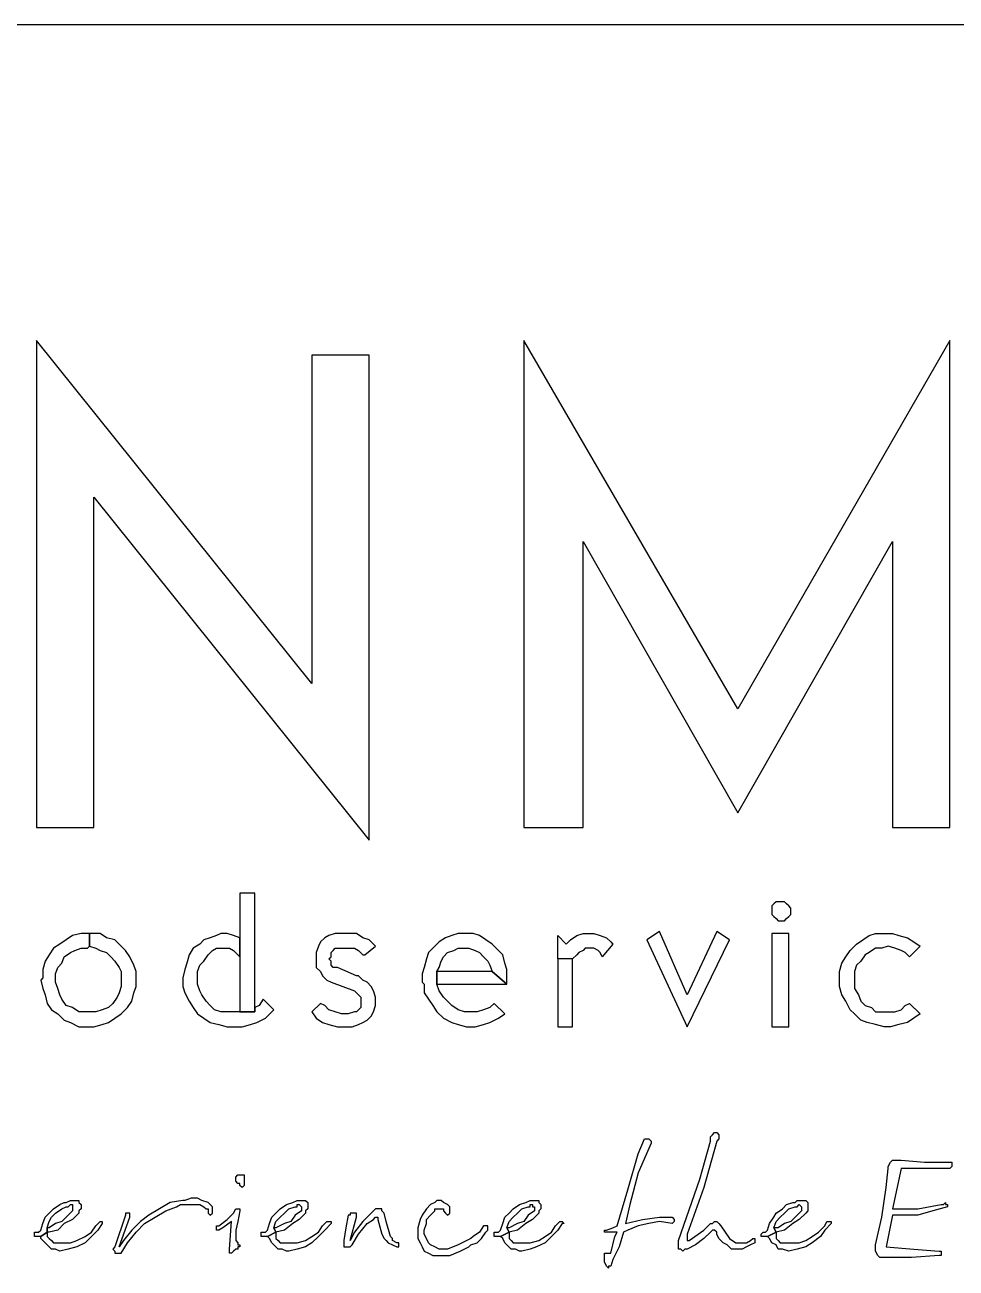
# Model space of a CAD drawing. Header units: metres. Extents: x 14 to 601, y -779 to -12.
# Drawn here: x 145.4 to 198.2, y -82.8 to -12.3 of the extents above; entities that cross this region are included whole.
import ezdxf

# ---------------------------------------------------------------- set-up
doc = ezdxf.new("R2010")
doc.units = ezdxf.units.M

msp = doc.modelspace()

# ---------------------------------------------------------------- linework, layer by layer
for p, q in [((573.76, -12.32), (40.72, -12.32)), ((161.68, -49.64), (146.08, -30.2)), ((146.08, -30.2), (146.08, -57.8)), ((173.68, -30.2), (173.68, -57.8)), ((185.8, -51.08), (173.68, -30.2)), ((197.8, -30.2), (185.8, -51.08)), ((197.8, -57.8), (197.8, -30.2)), ((164.92, -31.04), (161.68, -31.04)), ((161.68, -31.04), (161.68, -49.64)), ((164.92, -58.52), (164.92, -31.04)), ((149.32, -57.8), (149.32, -39.08)), ((149.32, -39.08), (164.92, -58.52)), ((177.04, -57.8), (177.04, -41.6)), ((177.04, -41.6), (185.8, -56.96)), ((185.8, -56.96), (194.56, -41.6)), ((194.56, -41.6), (194.56, -57.8)), ((146.08, -57.8), (149.32, -57.8)), ((173.68, -57.8), (177.04, -57.8)), ((194.56, -57.8), (197.8, -57.8)), ((158.44, -61.52), (157.6, -61.52)), ((157.6, -61.52), (157.6, -68.24)), ((158.44, -68.24), (158.44, -61.52)), ((187.84, -62.12), (187.72, -62.24)), ((187.72, -62.24), (187.72, -62.36)), ((187.72, -62.36), (187.72, -62.6)), ((187.72, -62.6), (187.72, -62.72)), ((187.96, -62), (187.84, -62.12)), ((188.2, -62), (187.96, -62)), ((188.32, -62), (188.2, -62)), ((188.44, -62), (188.32, -62)), ((188.56, -62.12), (188.44, -62)), ((188.68, -62.24), (188.56, -62.12)), ((188.8, -62.36), (188.68, -62.24)), ((188.8, -62.48), (188.8, -62.36)), ((188.8, -62.6), (188.8, -62.48)), ((188.8, -62.72), (188.8, -62.6)), ((187.72, -62.72), (187.84, -62.84)), ((187.84, -62.84), (187.96, -62.96)), ((187.96, -62.96), (188.08, -63.08)), ((188.08, -63.08), (188.2, -63.08)), ((188.2, -63.08), (188.44, -63.08)), ((188.44, -63.08), (188.56, -62.96)), ((188.56, -62.96), (188.68, -62.84)), ((188.68, -62.84), (188.8, -62.72)), ((148.12, -63.92), (147.76, -64.16)), ((148.6, -63.8), (148.12, -63.92)), ((149.08, -63.8), (148.6, -63.8)), ((149.08, -63.8), (149.08, -64.52)), ((149.2, -63.8), (149.08, -63.8)), ((149.08, -63.8), (149.08, -64.52)), ((149.08, -64.52), (149.08, -63.8)), ((149.68, -63.8), (149.2, -63.8)), ((150.04, -64.04), (149.68, -63.8)), ((150.52, -64.16), (150.04, -64.04)), ((155.92, -64.04), (155.56, -64.16)), ((156.28, -63.92), (155.92, -64.04)), ((156.52, -63.8), (156.28, -63.92)), ((156.88, -63.8), (156.52, -63.8)), ((157.24, -63.92), (156.88, -63.8)), ((157.6, -64.04), (157.24, -63.92)), ((157.6, -65.12), (157.6, -64.04)), ((162.4, -64.04), (162.16, -64.28)), ((162.64, -63.92), (162.4, -64.04)), ((163, -63.8), (162.64, -63.92)), ((163.36, -63.8), (163, -63.8)), ((163.72, -63.8), (163.36, -63.8)), ((164.2, -63.8), (163.72, -63.8)), ((164.56, -64.04), (164.2, -63.8)), ((164.92, -64.16), (164.56, -64.04)), ((169.24, -64.04), (168.88, -64.28)), ((169.6, -63.92), (169.24, -64.04)), ((169.96, -63.8), (169.6, -63.92)), ((170.44, -63.8), (169.96, -63.8)), ((170.8, -63.8), (170.44, -63.8)), ((171.16, -63.92), (170.8, -63.8)), ((171.52, -64.16), (171.16, -63.92)), ((175.6, -65.24), (175.6, -63.92)), ((175.6, -63.92), (176.08, -64.4)), ((176.32, -64.16), (176.68, -63.92)), ((176.68, -63.92), (177.04, -63.8)), ((177.04, -63.8), (177.4, -63.8)), ((177.4, -63.8), (177.64, -63.8)), ((177.64, -63.8), (178, -63.92)), ((178, -63.92), (178.36, -64.04)), ((178.36, -64.04), (178.6, -64.28)), ((181.36, -63.68), (180.64, -64.16)), ((182.92, -67.28), (181.36, -63.68)), ((184.6, -63.68), (182.92, -67.28)), ((185.32, -64.16), (184.6, -63.68)), ((188.68, -63.8), (187.72, -63.8)), ((187.72, -63.8), (187.72, -69.08)), ((188.68, -69.08), (188.68, -63.8)), ((192.88, -64.16), (193.24, -63.92)), ((193.24, -63.92), (193.6, -63.8)), ((193.6, -63.8), (194.08, -63.8)), ((194.08, -63.8), (194.56, -63.8)), ((194.56, -63.8), (194.92, -63.92)), ((194.92, -63.92), (195.4, -64.04)), ((195.4, -64.04), (195.76, -64.28)), ((147.04, -64.64), (146.8, -65)), ((147.4, -64.4), (147.04, -64.64)), ((147.76, -64.16), (147.4, -64.4)), ((148, -64.88), (148.24, -64.76)), ((148.24, -64.76), (148.6, -64.64)), ((148.6, -64.64), (148.96, -64.64)), ((148.96, -64.64), (149.08, -64.52)), ((149.08, -64.52), (149.44, -64.64)), ((149.44, -64.64), (149.68, -64.76)), ((149.68, -64.76), (150.04, -64.88)), ((150.76, -64.4), (150.52, -64.16)), ((151.12, -64.76), (150.76, -64.4)), ((151.36, -65.12), (151.12, -64.76)), ((154.96, -64.64), (154.72, -65)), ((155.32, -64.4), (154.96, -64.64)), ((155.56, -64.16), (155.32, -64.4)), ((155.8, -65), (156.04, -64.76)), ((156.04, -64.76), (156.28, -64.64)), ((156.28, -64.64), (156.52, -64.64)), ((156.52, -64.64), (156.76, -64.64)), ((156.76, -64.64), (157, -64.64)), ((157, -64.64), (157.24, -64.76)), ((157.24, -64.76), (157.48, -65)), ((162.04, -64.52), (161.92, -64.88)), ((162.16, -64.28), (162.04, -64.52)), ((162.76, -64.88), (162.88, -64.76)), ((162.88, -64.76), (163, -64.64)), ((163, -64.64), (163.12, -64.64)), ((163.12, -64.64), (163.48, -64.64)), ((163.48, -64.64), (163.72, -64.64)), ((163.72, -64.64), (164.08, -64.64)), ((164.08, -64.64), (164.32, -64.76)), ((164.32, -64.76), (164.56, -65)), ((164.68, -65), (165.28, -64.52)), ((165.28, -64.52), (164.92, -64.16)), ((168.52, -64.64), (168.28, -64.88)), ((168.88, -64.28), (168.52, -64.64)), ((169.36, -64.88), (169.72, -64.76)), ((169.72, -64.76), (169.96, -64.64)), ((169.96, -64.64), (170.32, -64.64)), ((170.32, -64.64), (170.56, -64.64)), ((170.56, -64.64), (170.92, -64.76)), ((170.92, -64.76), (171.16, -64.88)), ((171.88, -64.4), (171.52, -64.16)), ((172.24, -64.76), (171.88, -64.4)), ((172.48, -65), (172.24, -64.76)), ((176.08, -64.4), (176.32, -64.16)), ((177.04, -64.76), (176.8, -64.88)), ((177.16, -64.64), (177.04, -64.76)), ((177.4, -64.64), (177.16, -64.64)), ((177.64, -64.64), (177.4, -64.64)), ((177.88, -64.76), (177.64, -64.64)), ((178, -64.88), (177.88, -64.76)), ((178.72, -64.4), (178.12, -65.12)), ((178.6, -64.28), (178.72, -64.4)), ((180.64, -64.16), (182.92, -69.08)), ((182.92, -69.08), (185.32, -64.16)), ((191.92, -65.12), (192.16, -64.76)), ((192.16, -64.76), (192.52, -64.4)), ((192.52, -64.4), (192.88, -64.16)), ((193.6, -64.64), (193.24, -64.88)), ((193.96, -64.64), (193.6, -64.64)), ((194.32, -64.52), (193.96, -64.64)), ((194.68, -64.64), (194.32, -64.52)), ((195.04, -64.76), (194.68, -64.64)), ((195.28, -64.88), (195.04, -64.76)), ((196.12, -64.52), (195.52, -65.12)), ((195.76, -64.28), (196.12, -64.52)), ((146.56, -65.36), (146.44, -65.84)), ((146.8, -65), (146.56, -65.36)), ((147.28, -65.72), (147.52, -65.48)), ((147.52, -65.48), (147.64, -65.12)), ((147.64, -65.12), (148, -64.88)), ((150.04, -64.88), (150.28, -65.12)), ((150.28, -65.12), (150.52, -65.36)), ((150.52, -65.36), (150.76, -65.72)), ((151.6, -65.6), (151.36, -65.12)), ((154.6, -65.48), (154.48, -65.84)), ((154.72, -65), (154.6, -65.48)), ((155.32, -65.6), (155.56, -65.36)), ((155.56, -65.36), (155.8, -65)), ((157.48, -65), (157.6, -65.12)), ((161.92, -64.88), (161.92, -65.12)), ((161.92, -65.12), (161.92, -65.48)), ((161.92, -65.48), (161.92, -65.72)), ((162.64, -65.24), (162.76, -65.12)), ((162.76, -65.36), (162.64, -65.24)), ((162.76, -65.12), (162.76, -64.88)), ((162.76, -65.6), (162.76, -65.36)), ((164.56, -65), (164.68, -65)), ((168.16, -65.24), (168.04, -65.72)), ((168.28, -64.88), (168.16, -65.24)), ((168.88, -65.72), (169, -65.36)), ((169, -65.36), (169.12, -65.12)), ((169.12, -65.12), (169.36, -64.88)), ((171.16, -64.88), (171.4, -65.12)), ((171.4, -65.12), (171.64, -65.36)), ((171.64, -65.36), (171.76, -65.6)), ((172.6, -65.48), (172.48, -65)), ((172.72, -65.84), (172.6, -65.48)), ((176.44, -65.24), (175.6, -65.24)), ((175.6, -65.24), (175.6, -69.08)), ((176.44, -65.24), (175.6, -65.24)), ((176.68, -65), (176.44, -65.24)), ((176.44, -69.08), (176.44, -65.24)), ((176.8, -64.88), (176.68, -65)), ((178.12, -65.12), (178, -64.88)), ((191.56, -65.96), (191.68, -65.48)), ((191.68, -65.48), (191.92, -65.12)), ((192.76, -65.36), (192.52, -65.6)), ((193, -65), (192.76, -65.36)), ((193.24, -64.88), (193, -65)), ((195.52, -65.12), (195.28, -64.88)), ((146.44, -65.84), (146.44, -66.32)), ((147.16, -66.08), (147.28, -65.72)), ((147.16, -66.44), (147.16, -66.08)), ((150.76, -65.72), (150.88, -65.96)), ((150.88, -65.96), (150.88, -66.32)), ((151.72, -65.96), (151.6, -65.6)), ((151.72, -66.44), (151.72, -65.96)), ((154.48, -65.84), (154.36, -66.32)), ((155.2, -65.96), (155.32, -65.6)), ((155.2, -66.32), (155.2, -65.96)), ((161.92, -65.72), (162.16, -65.96)), ((162.16, -65.96), (162.28, -66.2)), ((162.28, -66.2), (162.52, -66.44)), ((162.88, -65.72), (162.76, -65.6)), ((163.12, -65.72), (162.88, -65.72)), ((164.2, -66.2), (163.12, -65.72)), ((164.32, -66.2), (164.2, -66.2)), ((164.56, -66.44), (164.32, -66.2)), ((168.04, -65.72), (167.92, -66.08)), ((167.92, -66.08), (167.92, -66.56)), ((168.76, -65.96), (168.88, -65.72)), ((171.88, -65.96), (168.76, -65.96)), ((168.76, -65.96), (168.76, -66.68)), ((168.76, -66.68), (168.76, -65.96)), ((171.76, -65.6), (171.88, -65.96)), ((172.72, -66.68), (171.88, -65.96)), ((171.88, -65.96), (172.72, -66.68)), ((172.72, -66.2), (172.72, -65.84)), ((172.72, -66.68), (172.72, -66.2)), ((191.56, -66.44), (191.56, -65.96)), ((192.52, -65.6), (192.4, -65.96)), ((192.4, -65.96), (192.4, -66.32)), ((146.44, -66.32), (146.32, -66.44)), ((146.32, -66.44), (146.44, -66.92)), ((147.16, -66.56), (147.16, -66.44)), ((147.28, -66.92), (147.16, -66.56)), ((150.88, -66.8), (150.76, -67.16)), ((150.88, -66.32), (150.88, -66.44)), ((150.88, -66.44), (150.88, -66.8)), ((151.6, -67.16), (151.72, -66.8)), ((151.72, -66.8), (151.72, -66.44)), ((154.36, -66.32), (154.36, -66.8)), ((154.36, -66.8), (154.48, -67.16)), ((155.2, -66.68), (155.2, -66.32)), ((155.32, -67.04), (155.2, -66.68)), ((162.52, -66.44), (162.76, -66.56)), ((162.76, -66.56), (164.08, -67.04)), ((164.8, -66.56), (164.56, -66.44)), ((165.04, -66.8), (164.8, -66.56)), ((165.16, -67.04), (165.04, -66.8)), ((167.92, -66.56), (168.04, -66.68)), ((168.04, -66.68), (168.04, -67.16)), ((168.76, -66.68), (172.72, -66.68)), ((168.88, -67.04), (168.76, -66.68)), ((191.56, -66.8), (191.56, -66.44)), ((191.68, -67.28), (191.56, -66.8)), ((192.4, -66.32), (192.4, -66.68)), ((192.4, -66.68), (192.4, -66.92)), ((146.44, -66.92), (146.56, -67.28)), ((146.56, -67.28), (146.68, -67.76)), ((147.4, -67.28), (147.28, -66.92)), ((147.52, -67.52), (147.4, -67.28)), ((147.76, -67.88), (147.52, -67.52)), ((150.64, -67.4), (150.4, -67.76)), ((150.76, -67.16), (150.64, -67.4)), ((151.48, -67.64), (151.6, -67.16)), ((154.48, -67.16), (154.72, -67.64)), ((155.44, -67.28), (155.32, -67.04)), ((155.68, -67.64), (155.44, -67.28)), ((158.92, -67.52), (158.68, -67.88)), ((159.52, -68.12), (158.92, -67.52)), ((164.08, -67.04), (164.2, -67.16)), ((164.2, -67.16), (164.32, -67.28)), ((164.32, -67.28), (164.44, -67.4)), ((164.44, -67.4), (164.44, -67.64)), ((165.28, -67.4), (165.16, -67.04)), ((165.28, -67.64), (165.28, -67.4)), ((168.04, -67.16), (168.28, -67.52)), ((168.28, -67.52), (168.52, -67.88)), ((169.12, -67.4), (168.88, -67.04)), ((169.36, -67.64), (169.12, -67.4)), ((191.92, -67.64), (191.68, -67.28)), ((192.4, -66.92), (192.64, -67.28)), ((192.64, -67.28), (192.76, -67.64)), ((146.68, -67.76), (146.92, -68.12)), ((146.92, -68.12), (147.28, -68.36)), ((148.12, -68), (147.76, -67.88)), ((148.48, -68.24), (148.12, -68)), ((148.72, -68.24), (148.48, -68.24)), ((149.08, -68.24), (148.72, -68.24)), ((149.44, -68.24), (149.08, -68.24)), ((149.8, -68.12), (149.44, -68.24)), ((150.16, -68), (149.8, -68.12)), ((150.4, -67.76), (150.16, -68)), ((150.88, -68.36), (151.24, -68)), ((151.24, -68), (151.48, -67.64)), ((154.72, -67.64), (154.96, -68)), ((154.96, -68), (155.2, -68.36)), ((155.92, -67.88), (155.68, -67.64)), ((156.16, -68.12), (155.92, -67.88)), ((156.52, -68.24), (156.16, -68.12)), ((156.88, -68.24), (156.52, -68.24)), ((157.24, -68.24), (156.88, -68.24)), ((157.6, -68.24), (157.24, -68.24)), ((157.6, -68.24), (158.44, -68.24)), ((158.44, -68.24), (157.6, -68.24)), ((158.68, -67.88), (158.44, -68)), ((158.44, -68), (158.44, -68.24)), ((159.04, -68.6), (159.4, -68.24)), ((159.4, -68.24), (159.52, -68.12)), ((162.16, -67.76), (161.68, -68.24)), ((161.68, -68.24), (161.92, -68.6)), ((162.4, -67.88), (162.16, -67.76)), ((162.64, -68.12), (162.4, -67.88)), ((163, -68.24), (162.64, -68.12)), ((163.36, -68.36), (163, -68.24)), ((164.08, -68.24), (163.72, -68.36)), ((164.2, -68.24), (164.08, -68.24)), ((164.32, -68.12), (164.2, -68.24)), ((164.44, -68), (164.32, -68.12)), ((164.44, -67.64), (164.44, -67.76)), ((164.44, -67.76), (164.44, -68)), ((165.04, -68.48), (165.16, -68.24)), ((165.16, -68.24), (165.28, -67.88)), ((165.28, -67.88), (165.28, -67.64)), ((168.52, -67.88), (168.76, -68.24)), ((168.76, -68.24), (169.12, -68.6)), ((169.6, -67.88), (169.36, -67.64)), ((169.96, -68.12), (169.6, -67.88)), ((170.32, -68.24), (169.96, -68.12)), ((170.68, -68.24), (170.32, -68.24)), ((171.04, -68.24), (170.68, -68.24)), ((171.4, -68.12), (171.04, -68.24)), ((171.76, -68), (171.4, -68.12)), ((172, -67.76), (171.76, -68)), ((172.6, -68.36), (172, -67.76)), ((192.16, -68.12), (191.92, -67.64)), ((192.4, -68.36), (192.16, -68.12)), ((192.76, -67.64), (193, -67.88)), ((193, -67.88), (193.36, -68)), ((193.36, -68), (193.6, -68.24)), ((193.6, -68.24), (193.96, -68.24)), ((193.96, -68.24), (194.32, -68.24)), ((194.32, -68.24), (194.68, -68.24)), ((194.68, -68.24), (195.04, -68.12)), ((195.04, -68.12), (195.28, -67.88)), ((195.28, -67.88), (195.52, -67.76)), ((195.52, -67.76), (196.12, -68.36)), ((147.28, -68.36), (147.64, -68.72)), ((147.64, -68.72), (148, -68.84)), ((148, -68.84), (148.48, -69.08)), ((149.32, -69.08), (149.8, -68.96)), ((149.8, -68.96), (150.16, -68.84)), ((150.16, -68.84), (150.52, -68.6)), ((150.52, -68.6), (150.88, -68.36)), ((155.2, -68.36), (155.56, -68.6)), ((155.56, -68.6), (155.92, -68.84)), ((155.92, -68.84), (156.4, -68.96)), ((156.4, -68.96), (156.88, -69.08)), ((157.72, -69.08), (158.2, -68.96)), ((158.2, -68.96), (158.56, -68.84)), ((158.56, -68.84), (159.04, -68.6)), ((161.92, -68.6), (162.28, -68.84)), ((162.28, -68.84), (162.64, -68.96)), ((162.64, -68.96), (163.12, -69.08)), ((163.72, -68.36), (163.36, -68.36)), ((163.96, -69.08), (164.32, -68.96)), ((164.32, -68.96), (164.56, -68.84)), ((164.56, -68.84), (164.8, -68.72)), ((164.8, -68.72), (165.04, -68.48)), ((169.12, -68.6), (169.6, -68.84)), ((169.6, -68.84), (169.96, -68.96)), ((169.96, -68.96), (170.44, -69.08)), ((170.92, -69.08), (171.4, -68.96)), ((171.4, -68.96), (171.76, -68.84)), ((171.76, -68.84), (172.24, -68.6)), ((172.24, -68.6), (172.6, -68.36)), ((192.76, -68.72), (192.4, -68.36)), ((193.12, -68.84), (192.76, -68.72)), ((193.6, -68.96), (193.12, -68.84)), ((194.08, -69.08), (193.6, -68.96)), ((194.92, -68.96), (194.44, -69.08)), ((195.4, -68.84), (194.92, -68.96)), ((195.76, -68.6), (195.4, -68.84)), ((196.12, -68.36), (195.76, -68.6)), ((148.48, -69.08), (148.84, -69.08)), ((148.84, -69.08), (149.32, -69.08)), ((156.88, -69.08), (157.24, -69.08)), ((157.24, -69.08), (157.72, -69.08)), ((163.12, -69.08), (163.24, -69.08)), ((163.24, -69.08), (163.96, -69.08)), ((170.44, -69.08), (170.92, -69.08)), ((175.6, -69.08), (176.44, -69.08)), ((187.72, -69.08), (188.68, -69.08)), ((194.44, -69.08), (194.08, -69.08)), ((184.24, -75.32), (184.36, -75.2)), ((184.24, -75.56), (184.24, -75.32)), ((184.36, -75.2), (184.48, -75.08)), ((184.48, -75.08), (184.6, -75.08)), ((184.6, -75.08), (184.72, -75.2)), ((184.72, -75.2), (184.72, -75.32)), ((184.72, -75.32), (184.72, -75.44)), ((180.16, -76.28), (180.52, -75.44)), ((180.88, -75.68), (180.16, -77.36)), ((180.52, -75.44), (180.64, -75.44)), ((180.64, -75.44), (180.76, -75.44)), ((180.76, -75.44), (180.88, -75.56)), ((180.88, -75.56), (180.88, -75.68)), ((183.64, -77.72), (184.24, -75.56)), ((184.6, -75.56), (183.88, -78.2)), ((184.72, -75.44), (184.6, -75.56)), ((179.56, -78.32), (180.16, -76.28)), ((194.32, -77), (194.44, -76.76)), ((194.44, -76.76), (194.56, -76.64)), ((194.56, -76.64), (194.68, -76.64)), ((194.68, -76.64), (194.8, -76.64)), ((194.8, -76.64), (195.04, -76.64)), ((195.04, -76.64), (196.36, -76.76)), ((196.36, -76.76), (197.68, -76.76)), ((197.68, -76.76), (197.8, -76.76)), ((197.8, -76.76), (197.92, -76.76)), ((197.92, -76.76), (197.92, -76.88)), ((157.36, -77.6), (157.48, -77.48)), ((157.48, -77.48), (157.6, -77.48)), ((157.6, -77.48), (157.72, -77.48)), ((157.72, -77.48), (157.84, -77.48)), ((157.84, -77.48), (157.84, -77.6)), ((180.16, -77.36), (179.68, -79.16)), ((194.2, -78.2), (194.32, -77.12)), ((194.32, -77.12), (194.32, -77)), ((195.04, -77.12), (194.56, -79.4)), ((196.36, -77.12), (195.04, -77.12)), ((197.68, -77.12), (196.36, -77.12)), ((197.8, -77.12), (197.68, -77.12)), ((197.92, -77), (197.8, -77.12)), ((197.92, -76.88), (197.92, -77)), ((157.36, -77.72), (157.36, -77.6)), ((157.36, -77.84), (157.36, -77.72)), ((157.48, -77.96), (157.36, -77.84)), ((157.6, -77.96), (157.48, -77.96)), ((157.6, -78.08), (157.6, -77.96)), ((157.72, -78.2), (157.6, -78.08)), ((157.84, -78.08), (157.72, -78.2)), ((157.84, -77.6), (157.84, -77.72)), ((157.84, -77.72), (157.84, -77.96)), ((157.84, -77.96), (157.84, -78.08)), ((182.44, -81.2), (183.64, -77.72)), ((154.84, -78.8), (154.48, -78.92)), ((155.2, -78.8), (154.84, -78.8)), ((155.44, -78.92), (155.2, -78.8)), ((178.96, -80.36), (179.56, -78.32)), ((183.88, -78.2), (182.92, -80.84)), ((193.96, -79.88), (194.2, -78.2)), ((146.8, -79.64), (147.04, -79.4)), ((147.04, -79.4), (147.4, -79.16)), ((147.16, -79.64), (147.52, -79.4)), ((147.4, -79.16), (147.64, -79.04)), ((147.52, -79.4), (147.76, -79.28)), ((147.64, -79.04), (147.76, -79.04)), ((147.76, -79.04), (148, -78.92)), ((147.76, -79.28), (147.88, -79.28)), ((147.88, -79.28), (148, -79.16)), ((148.12, -79.52), (147.88, -79.76)), ((148, -78.92), (148.24, -78.92)), ((148, -79.16), (148.12, -79.16)), ((148.12, -79.16), (148.12, -79.28)), ((148.12, -79.28), (148.12, -79.4)), ((148.12, -79.4), (148.12, -79.52)), ((148.24, -78.92), (148.48, -78.92)), ((148.48, -78.92), (148.48, -79.04)), ((148.48, -79.04), (148.6, -79.16)), ((148.6, -79.4), (148.48, -79.52)), ((148.48, -79.52), (148.48, -79.64)), ((148.6, -79.16), (148.6, -79.28)), ((148.6, -79.28), (148.6, -79.4)), ((153.04, -79.4), (152.44, -79.76)), ((152.8, -79.88), (153.4, -79.52)), ((153.64, -79.04), (153.04, -79.4)), ((153.4, -79.52), (154, -79.28)), ((154.36, -78.92), (153.64, -79.04)), ((154, -79.28), (154.24, -79.16)), ((154.24, -79.16), (154.6, -79.16)), ((154.48, -78.92), (154.36, -78.92)), ((154.6, -79.16), (154.96, -79.16)), ((154.96, -79.16), (155.32, -79.16)), ((155.32, -79.16), (155.56, -79.28)), ((155.8, -79.04), (155.44, -78.92)), ((155.56, -79.28), (155.68, -79.4)), ((155.68, -79.4), (155.8, -79.4)), ((155.92, -79.16), (155.8, -79.04)), ((155.8, -79.4), (155.8, -79.52)), ((155.8, -79.52), (155.8, -79.64)), ((156.04, -79.28), (155.92, -79.16)), ((156.04, -79.4), (156.04, -79.28)), ((156.04, -79.64), (156.04, -79.4)), ((157.24, -79.64), (157.36, -79.4)), ((157.36, -79.4), (157.48, -79.4)), ((157.48, -79.4), (157.6, -79.4)), ((157.6, -79.52), (157.48, -80.12)), ((157.6, -79.4), (157.6, -79.52)), ((159.64, -79.64), (159.88, -79.4)), ((159.88, -79.4), (160.24, -79.16)), ((160.12, -79.64), (160.36, -79.4)), ((160.24, -79.16), (160.6, -79.04)), ((160.36, -79.4), (160.72, -79.28)), ((160.6, -79.04), (160.84, -78.92)), ((160.72, -79.28), (160.84, -79.28)), ((161.08, -79.52), (160.72, -79.76)), ((160.84, -78.92), (161.08, -78.92)), ((160.84, -79.28), (160.84, -79.16)), ((160.84, -79.16), (160.96, -79.16)), ((160.96, -79.16), (161.08, -79.28)), ((161.08, -78.92), (161.32, -78.92)), ((161.08, -79.28), (161.08, -79.4)), ((161.08, -79.4), (161.08, -79.52)), ((161.32, -78.92), (161.44, -79.04)), ((161.44, -79.4), (161.32, -79.52)), ((161.32, -79.52), (161.32, -79.64)), ((161.44, -79.04), (161.44, -79.16)), ((161.44, -79.16), (161.44, -79.28)), ((161.44, -79.28), (161.44, -79.4)), ((165.16, -79.52), (164.56, -80.12)), ((165.28, -79.4), (165.16, -79.52)), ((165.4, -79.4), (165.28, -79.4)), ((165.52, -79.4), (165.4, -79.4)), ((165.64, -79.4), (165.52, -79.4)), ((165.64, -79.52), (165.64, -79.4)), ((165.76, -79.64), (165.64, -79.52)), ((168.16, -79.4), (167.92, -79.76)), ((168.4, -79.16), (168.16, -79.4)), ((168.64, -79.04), (168.4, -79.16)), ((168.4, -79.76), (168.64, -79.52)), ((168.76, -78.92), (168.64, -79.04)), ((168.64, -79.52), (168.64, -79.4)), ((168.64, -79.4), (168.76, -79.4)), ((169, -78.92), (168.76, -78.92)), ((168.76, -79.4), (168.88, -79.4)), ((168.88, -79.4), (169, -79.4)), ((169.12, -79.04), (169, -78.92)), ((169, -79.4), (169.12, -79.4)), ((169.36, -79.16), (169.12, -79.04)), ((169.12, -79.4), (169.12, -79.52)), ((169.12, -79.52), (169.24, -79.64)), ((169.48, -79.28), (169.36, -79.16)), ((169.48, -79.4), (169.48, -79.28)), ((169.48, -79.52), (169.48, -79.4)), ((169.48, -79.64), (169.48, -79.52)), ((172.84, -79.64), (173.08, -79.4)), ((173.08, -79.4), (173.44, -79.16)), ((173.32, -79.64), (173.56, -79.4)), ((173.44, -79.16), (173.8, -79.04)), ((173.56, -79.4), (173.92, -79.28)), ((173.8, -79.04), (174.04, -78.92)), ((173.92, -79.28), (174.04, -79.28)), ((174.28, -79.52), (173.92, -79.76)), ((174.04, -78.92), (174.28, -78.92)), ((174.04, -79.28), (174.04, -79.16)), ((174.04, -79.16), (174.16, -79.16)), ((174.16, -79.16), (174.16, -79.28)), ((174.16, -79.28), (174.28, -79.28)), ((174.28, -78.92), (174.52, -78.92)), ((174.28, -79.28), (174.28, -79.4)), ((174.28, -79.4), (174.28, -79.52)), ((174.52, -78.92), (174.52, -79.04)), ((174.52, -79.04), (174.64, -79.16)), ((174.64, -79.4), (174.52, -79.52)), ((174.52, -79.52), (174.52, -79.64)), ((174.64, -79.16), (174.64, -79.28)), ((174.64, -79.28), (174.64, -79.4)), ((179.68, -79.16), (179.44, -80.24)), ((187.96, -79.64), (188.32, -79.4)), ((188.32, -79.4), (188.56, -79.16)), ((188.44, -79.64), (188.68, -79.4)), ((188.56, -79.16), (188.92, -79.04)), ((188.68, -79.4), (189.04, -79.28)), ((188.92, -79.04), (189.04, -79.04)), ((189.04, -79.04), (189.16, -78.92)), ((189.04, -79.28), (189.16, -79.28)), ((189.16, -78.92), (189.4, -78.92)), ((189.16, -79.28), (189.28, -79.16)), ((189.4, -79.52), (189.16, -79.76)), ((189.28, -79.16), (189.4, -79.28)), ((189.4, -78.92), (189.64, -78.92)), ((189.4, -79.28), (189.4, -79.4)), ((189.4, -79.4), (189.4, -79.52)), ((189.64, -78.92), (189.76, -79.04)), ((189.76, -79.52), (189.64, -79.64)), ((189.76, -79.04), (189.76, -79.16)), ((189.76, -79.16), (189.76, -79.28)), ((189.76, -79.28), (189.76, -79.4)), ((189.76, -79.4), (189.76, -79.52)), ((194.56, -79.4), (196, -79.4)), ((196, -79.4), (197.32, -79.16)), ((196.84, -79.52), (196, -79.76)), ((197.68, -79.28), (196.84, -79.52)), ((197.32, -79.16), (197.44, -79.16)), ((197.44, -79.16), (197.56, -79.04)), ((197.56, -79.04), (197.56, -79.16)), ((197.56, -79.16), (197.68, -79.16)), ((197.68, -79.16), (197.68, -79.28)), ((146.32, -80.6), (146.44, -80.24)), ((146.44, -80.24), (146.56, -79.88)), ((146.56, -79.88), (146.8, -79.64)), ((146.68, -80.48), (146.8, -80.12)), ((146.8, -80.12), (146.92, -79.88)), ((147.16, -80.24), (146.8, -80.48)), ((146.92, -79.88), (147.16, -79.64)), ((147.52, -80.12), (147.16, -80.24)), ((147.64, -80.24), (147.28, -80.6)), ((147.88, -79.76), (147.52, -80.12)), ((148.12, -80), (147.64, -80.24)), ((148.48, -79.64), (148.12, -80)), ((149.44, -80.36), (149.68, -80.12)), ((149.8, -80.24), (149.56, -80.6)), ((149.68, -80.12), (149.8, -80.12)), ((149.8, -80.12), (149.8, -80.24)), ((151.12, -79.76), (150.52, -81.56)), ((150.76, -81.56), (151.36, -79.88)), ((151.24, -79.64), (151.12, -79.64)), ((151.12, -79.64), (151.12, -79.76)), ((151.36, -79.64), (151.24, -79.64)), ((151.36, -79.76), (151.36, -79.64)), ((151.36, -79.88), (151.36, -79.76)), ((151.96, -80.12), (151.48, -80.6)), ((151.72, -80.72), (152.2, -80.24)), ((152.44, -79.76), (151.96, -80.12)), ((152.2, -80.24), (152.8, -79.88)), ((155.8, -79.64), (155.92, -79.76)), ((155.92, -79.76), (156.04, -79.64)), ((156.4, -80.36), (156.88, -80)), ((157.12, -80.12), (156.64, -80.48)), ((156.88, -80), (157.24, -79.64)), ((157, -81.68), (157.12, -80.12)), ((157.48, -80.12), (157.36, -80.6)), ((159.16, -80.6), (159.28, -80.24)), ((159.28, -80.24), (159.4, -79.88)), ((159.4, -79.88), (159.64, -79.64)), ((159.52, -80.48), (159.64, -80.12)), ((159.64, -80.12), (159.88, -79.88)), ((160.12, -80.24), (159.64, -80.48)), ((159.88, -79.88), (160.12, -79.64)), ((160.48, -80.12), (160.12, -80.24)), ((160.6, -80.24), (160.12, -80.6)), ((160.72, -79.76), (160.48, -80.12)), ((160.96, -80), (160.6, -80.24)), ((161.32, -79.64), (160.96, -80)), ((162.28, -80.36), (162.52, -80.12)), ((162.76, -80.24), (162.4, -80.6)), ((162.52, -80.12), (162.64, -80.12)), ((162.64, -80.12), (162.76, -80.12)), ((162.76, -80.12), (162.76, -80.24)), ((163.72, -79.76), (163.6, -80.48)), ((163.84, -79.76), (163.72, -79.76)), ((163.96, -79.64), (163.84, -79.64)), ((163.84, -79.64), (163.84, -79.76)), ((163.84, -81.2), (164.2, -79.88)), ((164.08, -79.64), (163.96, -79.64)), ((164.2, -79.64), (164.08, -79.64)), ((164.56, -80.12), (164.08, -80.72)), ((164.2, -79.76), (164.2, -79.64)), ((164.2, -79.88), (164.2, -79.76)), ((164.32, -80.84), (164.8, -80.24)), ((164.8, -80.24), (165.16, -80)), ((165.16, -80), (165.28, -79.88)), ((165.28, -79.88), (165.4, -79.88)), ((165.4, -79.88), (165.4, -80)), ((165.4, -80), (165.64, -80.84)), ((165.88, -80.12), (165.76, -79.64)), ((166.12, -80.96), (165.88, -80.12)), ((167.8, -80), (167.68, -80.48)), ((167.92, -79.76), (167.8, -80)), ((168.04, -80.6), (168.16, -80.24)), ((168.16, -80), (168.4, -79.76)), ((168.16, -80.24), (168.16, -80)), ((169.24, -79.64), (169.36, -79.76)), ((169.36, -79.76), (169.48, -79.64)), ((172.36, -80.6), (172.48, -80.24)), ((172.48, -80.24), (172.6, -79.88)), ((172.6, -79.88), (172.84, -79.64)), ((172.72, -80.48), (172.84, -80.12)), ((172.84, -80.12), (173.08, -79.88)), ((173.32, -80.24), (172.84, -80.48)), ((173.08, -79.88), (173.32, -79.64)), ((173.68, -80.12), (173.32, -80.24)), ((173.8, -80.24), (173.32, -80.6)), ((173.92, -79.76), (173.68, -80.12)), ((174.16, -80), (173.8, -80.24)), ((174.52, -79.64), (174.16, -80)), ((175.48, -80.36), (175.72, -80.12)), ((175.84, -80.24), (175.6, -80.6)), ((175.72, -80.12), (175.84, -80.12)), ((175.84, -80.12), (175.96, -80.24)), ((175.96, -80.24), (175.84, -80.24)), ((179.44, -80.24), (180.4, -80)), ((180.76, -80.24), (180.16, -80.36)), ((180.4, -80), (181.36, -79.88)), ((181.36, -80.12), (180.76, -80.24)), ((181.36, -79.88), (182.08, -79.88)), ((182.08, -80.24), (181.36, -80.12)), ((182.08, -79.88), (182.2, -80)), ((182.2, -80.12), (182.08, -80.24)), ((182.2, -80), (182.2, -80.12)), ((184.12, -80.36), (184.24, -80.24)), ((184.24, -80.24), (184.36, -80.24)), ((184.36, -80.24), (184.48, -80.12)), ((184.48, -80.12), (184.6, -80.12)), ((184.6, -80.12), (184.72, -80.24)), ((184.72, -80.24), (184.84, -80.36)), ((187.48, -80.6), (187.6, -80.24)), ((187.6, -80.24), (187.84, -79.88)), ((187.84, -79.88), (187.96, -79.64)), ((187.84, -80.48), (187.96, -80.12)), ((187.96, -80.12), (188.2, -79.88)), ((188.44, -80.24), (188.08, -80.48)), ((188.2, -79.88), (188.44, -79.64)), ((188.8, -80.12), (188.44, -80.24)), ((188.92, -80.24), (188.44, -80.6)), ((189.16, -79.76), (188.8, -80.12)), ((189.28, -80), (188.92, -80.24)), ((189.64, -79.64), (189.28, -80)), ((190.72, -80.36), (190.84, -80.12)), ((191.08, -80.24), (190.72, -80.6)), ((190.84, -80.12), (190.96, -80.12)), ((190.96, -80.12), (191.08, -80.12)), ((191.08, -80.12), (191.08, -80.24)), ((193.6, -81.44), (193.96, -79.88)), ((194.56, -79.76), (194.2, -81.56)), ((195.28, -79.76), (194.56, -79.76)), ((196, -79.76), (195.28, -79.76)), ((145.96, -80.84), (145.96, -80.72)), ((145.96, -80.72), (146.08, -80.72)), ((145.96, -80.96), (145.96, -80.84)), ((146.08, -80.96), (145.96, -80.96)), ((146.08, -80.72), (146.2, -80.72)), ((146.2, -80.96), (146.08, -80.96)), ((146.2, -80.72), (146.32, -80.6)), ((146.32, -80.96), (146.2, -80.96)), ((146.32, -80.96), (146.68, -80.72)), ((146.68, -80.72), (146.32, -80.96)), ((146.32, -81.08), (146.32, -80.96)), ((146.68, -80.72), (146.68, -80.48)), ((146.68, -80.48), (146.68, -80.72)), ((146.8, -80.48), (146.68, -80.48)), ((146.8, -80.72), (146.68, -80.72)), ((146.68, -80.72), (146.68, -80.96)), ((146.68, -80.96), (146.8, -81.08)), ((147.28, -80.6), (146.8, -80.72)), ((148.36, -81.2), (148.84, -80.96)), ((148.84, -80.96), (149.2, -80.72)), ((149.2, -80.96), (148.84, -81.32)), ((149.2, -80.72), (149.44, -80.36)), ((149.56, -80.6), (149.2, -80.96)), ((151.48, -80.6), (151, -81.2)), ((151.24, -81.32), (151.72, -80.72)), ((156.28, -80.48), (156.28, -80.36)), ((156.28, -80.36), (156.4, -80.36)), ((156.28, -80.6), (156.28, -80.48)), ((156.4, -80.6), (156.28, -80.6)), ((156.64, -80.48), (156.4, -80.6)), ((157.36, -80.6), (157.36, -81.2)), ((158.8, -80.84), (158.8, -80.72)), ((158.8, -80.72), (158.92, -80.72)), ((158.8, -80.96), (158.8, -80.84)), ((158.92, -80.96), (158.8, -80.96)), ((158.92, -80.72), (159.04, -80.72)), ((159.04, -80.96), (158.92, -80.96)), ((159.04, -80.72), (159.16, -80.6)), ((159.16, -80.96), (159.04, -80.96)), ((159.16, -80.96), (159.64, -80.72)), ((159.64, -80.72), (159.16, -80.96)), ((159.28, -81.08), (159.16, -80.96)), ((159.64, -80.72), (159.52, -80.48)), ((159.52, -80.48), (159.64, -80.72)), ((159.64, -80.48), (159.52, -80.48)), ((160.12, -80.6), (159.64, -80.72)), ((159.64, -80.72), (159.64, -80.96)), ((159.64, -80.96), (159.64, -81.08)), ((161.32, -81.2), (161.68, -80.96)), ((161.68, -80.96), (162.04, -80.72)), ((162.04, -80.96), (161.68, -81.32)), ((162.04, -80.72), (162.28, -80.36)), ((162.4, -80.6), (162.04, -80.96)), ((163.6, -80.48), (163.48, -81.2)), ((164.08, -80.72), (163.84, -81.2)), ((163.96, -81.44), (164.32, -80.84)), ((165.64, -80.84), (165.76, -81.08)), ((166.24, -81.08), (166.12, -80.96)), ((167.68, -80.48), (167.68, -80.84)), ((167.68, -80.84), (167.68, -81.08)), ((168.04, -80.84), (168.04, -80.6)), ((168.16, -81.08), (168.04, -80.84)), ((170.8, -80.96), (170.68, -81.08)), ((171.16, -80.72), (170.8, -80.96)), ((171.4, -80.36), (171.16, -80.72)), ((171.28, -81.08), (171.52, -80.72)), ((171.52, -80.36), (171.4, -80.36)), ((171.64, -80.36), (171.52, -80.36)), ((171.52, -80.72), (171.64, -80.6)), ((171.64, -80.48), (171.64, -80.36)), ((171.64, -80.6), (171.64, -80.48)), ((172, -80.84), (172, -80.72)), ((172, -80.72), (172.12, -80.72)), ((172, -80.96), (172, -80.84)), ((172.12, -80.96), (172, -80.96)), ((172.12, -80.72), (172.24, -80.72)), ((172.24, -80.96), (172.12, -80.96)), ((172.24, -80.72), (172.36, -80.6)), ((172.36, -80.96), (172.24, -80.96)), ((172.36, -80.96), (172.84, -80.72)), ((172.84, -80.72), (172.36, -80.96)), ((172.48, -81.08), (172.36, -80.96)), ((172.84, -80.72), (172.72, -80.48)), ((172.72, -80.48), (172.84, -80.72)), ((172.84, -80.48), (172.72, -80.48)), ((173.32, -80.6), (172.84, -80.72)), ((172.84, -80.72), (172.84, -80.96)), ((172.84, -80.96), (172.84, -81.08)), ((174.52, -81.2), (174.88, -80.96)), ((174.88, -80.96), (175.24, -80.72)), ((175.24, -80.96), (174.88, -81.32)), ((175.24, -80.72), (175.48, -80.36)), ((175.6, -80.6), (175.24, -80.96)), ((178.24, -80.72), (178.24, -80.6)), ((178.24, -80.6), (178.36, -80.6)), ((178.36, -80.72), (178.24, -80.72)), ((178.36, -80.6), (178.72, -80.48)), ((178.6, -80.72), (178.36, -80.72)), ((178.96, -80.72), (178.6, -80.72)), ((178.72, -80.48), (178.96, -80.36)), ((178.72, -81.44), (178.84, -80.96)), ((178.84, -80.96), (178.96, -80.72)), ((179.32, -80.72), (179.08, -81.56)), ((179.56, -80.6), (179.32, -80.72)), ((180.16, -80.36), (179.56, -80.6)), ((182.92, -80.84), (182.92, -81.08)), ((183.04, -81.2), (183.88, -80.6)), ((183.88, -80.6), (184.12, -80.36)), ((184.24, -80.72), (183.88, -81.08)), ((184.36, -80.6), (184.24, -80.72)), ((184.48, -80.6), (184.36, -80.6)), ((184.6, -80.72), (184.48, -80.6)), ((184.6, -80.84), (184.6, -80.72)), ((184.72, -81.08), (184.6, -80.84)), ((184.84, -80.36), (185.08, -80.72)), ((185.08, -80.72), (185.32, -81.08)), ((187.12, -80.84), (187.24, -80.72)), ((187.12, -80.96), (187.12, -80.84)), ((187.24, -80.96), (187.12, -80.96)), ((187.24, -80.72), (187.36, -80.72)), ((187.36, -80.96), (187.24, -80.96)), ((187.36, -80.72), (187.48, -80.6)), ((187.48, -80.96), (187.36, -80.96)), ((187.48, -80.96), (187.96, -80.72)), ((187.96, -80.72), (187.48, -80.96)), ((187.48, -80.96), (187.48, -80.96)), ((187.6, -81.08), (187.48, -80.96)), ((187.96, -80.72), (187.84, -80.48)), ((187.84, -80.48), (187.96, -80.72)), ((188.08, -80.48), (187.84, -80.48)), ((188.44, -80.6), (187.96, -80.72)), ((187.96, -80.72), (187.96, -80.96)), ((187.96, -80.96), (187.96, -81.08)), ((189.64, -81.2), (190, -80.96)), ((190, -80.96), (190.36, -80.72)), ((190.48, -80.96), (190, -81.32)), ((190.36, -80.72), (190.72, -80.36)), ((190.72, -80.6), (190.48, -80.96)), ((146.56, -81.32), (146.32, -81.08)), ((146.68, -81.44), (146.56, -81.32)), ((146.92, -81.68), (146.68, -81.44)), ((146.8, -81.08), (146.92, -81.2)), ((146.92, -81.2), (147.04, -81.32)), ((147.16, -81.68), (146.92, -81.68)), ((147.04, -81.32), (147.16, -81.32)), ((147.16, -81.32), (147.52, -81.32)), ((147.4, -81.8), (147.16, -81.68)), ((147.88, -81.68), (147.4, -81.8)), ((147.52, -81.32), (148, -81.32)), ((148.36, -81.56), (147.88, -81.68)), ((148, -81.32), (148.36, -81.2)), ((148.84, -81.32), (148.36, -81.56)), ((150.52, -81.56), (150.4, -81.68)), ((150.4, -81.68), (150.52, -81.8)), ((151, -81.2), (150.76, -81.56)), ((150.88, -81.92), (151.24, -81.32)), ((157, -81.8), (157, -81.68)), ((157.36, -81.68), (157.24, -81.8)), ((157.36, -81.2), (157.48, -81.32)), ((157.48, -81.68), (157.36, -81.68)), ((157.48, -81.32), (157.48, -81.44)), ((157.48, -81.44), (157.6, -81.44)), ((157.6, -81.56), (157.48, -81.56)), ((157.48, -81.56), (157.48, -81.68)), ((157.6, -81.44), (157.6, -81.56)), ((159.4, -81.32), (159.28, -81.08)), ((159.52, -81.44), (159.4, -81.32)), ((159.76, -81.68), (159.52, -81.44)), ((159.64, -81.08), (159.76, -81.2)), ((159.76, -81.2), (159.88, -81.32)), ((160, -81.68), (159.76, -81.68)), ((159.88, -81.32), (160, -81.32)), ((160, -81.32), (160.48, -81.32)), ((160.24, -81.8), (160, -81.68)), ((160.84, -81.68), (160.36, -81.8)), ((160.48, -81.32), (160.84, -81.32)), ((160.84, -81.32), (161.32, -81.2)), ((161.32, -81.56), (160.84, -81.68)), ((161.68, -81.32), (161.32, -81.56)), ((163.48, -81.2), (163.48, -81.44)), ((163.48, -81.44), (163.48, -81.56)), ((163.48, -81.56), (163.6, -81.56)), ((163.6, -81.56), (163.72, -81.56)), ((163.72, -81.56), (163.84, -81.56)), ((163.84, -81.56), (163.96, -81.44)), ((165.76, -81.08), (165.88, -81.2)), ((165.88, -81.2), (166, -81.32)), ((166, -81.32), (166.24, -81.44)), ((166.24, -81.2), (166.24, -81.08)), ((166.48, -81.32), (166.24, -81.2)), ((166.24, -81.44), (166.48, -81.56)), ((166.6, -81.32), (166.48, -81.32)), ((166.48, -81.56), (166.6, -81.56)), ((166.6, -81.44), (166.6, -81.32)), ((166.6, -81.56), (166.6, -81.44)), ((167.68, -81.08), (167.8, -81.32)), ((167.8, -81.32), (167.92, -81.56)), ((167.92, -81.56), (168.04, -81.8)), ((168.28, -81.32), (168.16, -81.08)), ((168.4, -81.44), (168.28, -81.32)), ((168.64, -81.56), (168.4, -81.44)), ((168.88, -81.68), (168.64, -81.56)), ((169, -81.68), (168.88, -81.68)), ((169.24, -81.68), (169, -81.68)), ((169.36, -81.68), (169.24, -81.68)), ((169.96, -81.44), (169.36, -81.68)), ((170.68, -81.08), (169.96, -81.44)), ((170.08, -81.8), (170.56, -81.56)), ((170.56, -81.56), (170.68, -81.44)), ((170.68, -81.44), (171.04, -81.32)), ((171.04, -81.32), (171.28, -81.08)), ((172.6, -81.32), (172.48, -81.08)), ((172.72, -81.44), (172.6, -81.32)), ((172.96, -81.68), (172.72, -81.44)), ((172.84, -81.08), (172.96, -81.2)), ((172.96, -81.2), (173.08, -81.32)), ((173.2, -81.68), (172.96, -81.68)), ((173.08, -81.32), (173.2, -81.32)), ((173.2, -81.32), (173.68, -81.32)), ((173.44, -81.8), (173.2, -81.68)), ((174.04, -81.68), (173.56, -81.8)), ((173.68, -81.32), (174.04, -81.32)), ((174.04, -81.32), (174.52, -81.2)), ((174.4, -81.56), (174.04, -81.68)), ((174.88, -81.32), (174.4, -81.56)), ((178.6, -81.92), (178.72, -81.44)), ((179.08, -81.56), (178.72, -82.28)), ((182.44, -81.32), (182.44, -81.2)), ((182.44, -81.44), (182.44, -81.32)), ((182.44, -81.68), (182.44, -81.44)), ((182.56, -81.68), (182.44, -81.68)), ((182.68, -81.8), (182.56, -81.68)), ((182.8, -81.68), (182.68, -81.8)), ((182.92, -81.68), (182.8, -81.68)), ((182.92, -81.08), (182.92, -81.2)), ((182.92, -81.2), (183.04, -81.2)), ((183.4, -81.44), (182.92, -81.68)), ((183.88, -81.08), (183.4, -81.44)), ((184.96, -81.32), (184.72, -81.08)), ((185.2, -81.44), (184.96, -81.32)), ((185.44, -81.68), (185.2, -81.44)), ((185.32, -81.08), (185.68, -81.32)), ((185.68, -81.68), (185.44, -81.68)), ((185.68, -81.32), (185.8, -81.32)), ((185.8, -81.68), (185.68, -81.68)), ((185.8, -81.32), (186.04, -81.32)), ((186.04, -81.68), (185.8, -81.68)), ((186.04, -81.32), (186.28, -81.32)), ((186.28, -81.56), (186.04, -81.68)), ((186.28, -81.32), (186.52, -81.2)), ((186.52, -81.44), (186.28, -81.56)), ((186.52, -81.2), (186.64, -81.08)), ((186.76, -81.32), (186.52, -81.44)), ((186.64, -81.08), (186.76, -81.08)), ((186.76, -81.08), (186.76, -81.2)), ((186.76, -81.2), (186.76, -81.32)), ((187.72, -81.32), (187.6, -81.08)), ((187.96, -81.44), (187.72, -81.32)), ((187.96, -81.08), (188.08, -81.2)), ((188.08, -81.68), (187.96, -81.44)), ((188.08, -81.2), (188.2, -81.32)), ((188.32, -81.68), (188.08, -81.68)), ((188.2, -81.32), (188.32, -81.32)), ((188.32, -81.32), (188.8, -81.32)), ((188.68, -81.8), (188.32, -81.68)), ((189.16, -81.68), (188.68, -81.8)), ((188.8, -81.32), (189.28, -81.32)), ((189.64, -81.56), (189.16, -81.68)), ((189.28, -81.32), (189.64, -81.2)), ((190, -81.32), (189.64, -81.56)), ((193.6, -81.68), (193.6, -81.44)), ((193.6, -81.8), (193.6, -81.68)), ((194.2, -81.56), (195.76, -81.68)), ((195.76, -81.68), (197.2, -81.8)), ((150.52, -81.8), (150.52, -81.92)), ((150.52, -81.92), (150.64, -81.92)), ((150.64, -81.92), (150.76, -81.92)), ((150.76, -81.92), (150.88, -81.92)), ((157, -81.92), (157, -81.8)), ((157.12, -81.92), (157, -81.92)), ((157.24, -81.8), (157.12, -81.92)), ((160.36, -81.8), (160.24, -81.8)), ((168.04, -81.8), (168.28, -81.92)), ((168.28, -81.92), (168.52, -82.04)), ((168.52, -82.04), (168.76, -82.04)), ((168.76, -82.04), (169, -82.04)), ((169, -82.04), (169.48, -82.04)), ((169.48, -82.04), (170.08, -81.8)), ((173.56, -81.8), (173.44, -81.8)), ((178.24, -82.16), (178.24, -81.92)), ((178.24, -81.92), (178.36, -81.92)), ((178.24, -82.4), (178.24, -82.16)), ((178.36, -82.64), (178.24, -82.4)), ((178.36, -81.92), (178.48, -81.92)), ((178.48, -81.92), (178.6, -81.92)), ((178.72, -82.28), (178.6, -82.64)), ((193.72, -82.04), (193.6, -81.8)), ((193.84, -82.16), (193.72, -82.04)), ((193.96, -82.16), (193.84, -82.16)), ((195.64, -82.16), (193.96, -82.16)), ((197.2, -82.04), (195.64, -82.16)), ((197.2, -81.8), (197.32, -81.8)), ((197.32, -82.04), (197.2, -82.04)), ((197.32, -81.8), (197.32, -81.92)), ((197.32, -81.92), (197.32, -82.04)), ((178.48, -82.76), (178.36, -82.64)), ((178.6, -82.64), (178.48, -82.64)), ((178.48, -82.64), (178.48, -82.76))]:
    msp.add_line(p, q)

doc.saveas('drawing.dxf')
